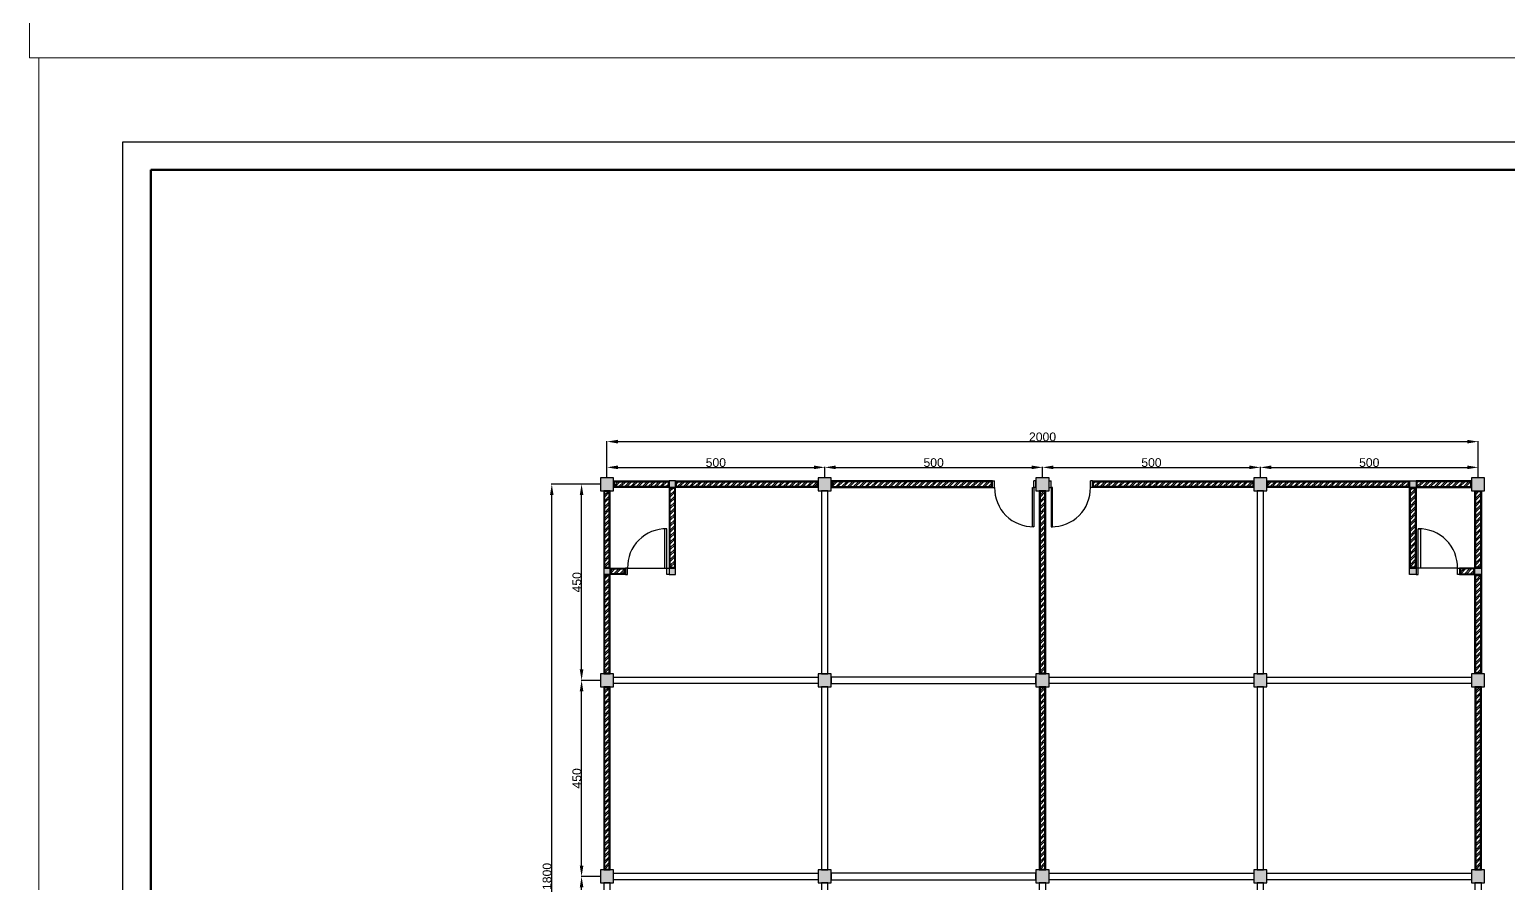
# Model space of a CAD drawing. Header units: centimetres. Extents: x 134057 to 145613, y 5028 to 39996.
# Drawn here: x 134057 to 137452, y 34266 to 36225 of the extents above; entities that cross this region are included whole.
import ezdxf

# ---------------------------------------------------------------- set-up
doc = ezdxf.new("R2010")
doc.units = ezdxf.units.CM
doc.header["$PDMODE"] = 2
for name, color, linetype in [('dinding', 151, 'Continuous'), ('kolom', 141, 'Continuous'), ('kuzen', 191, 'Continuous')]:
    doc.layers.add(name, color=color, linetype=linetype)
doc.layers.add('Kertas', color=252, linetype='Continuous', lineweight=20)
doc.layers.add('Legenda', color=252, linetype='Continuous', lineweight=20)
doc.styles.get("Standard").update_dxf_attribs({"font": 'arial.ttf'})
doc.dimstyles.new('ISO-25', dxfattribs={"dimtxt": 2.5, "dimasz": 2.5, "dimexe": 1.25, "dimexo": 0.625, "dimtad": 1, "dimtxsty": 'Standard', "dimcen": 2.5, "dimadec": 0, "dimazin": 0, "dimtfac": 1, "dimtmove": 0, "dimatfit": 3, "dimfxl": 1, "dimarcsym": 0})
pattern_1 = [(45, (-7187.249, -3645.437), (-6.7351921, 6.7351921), []), (45, (-7182.7585, -3645.437), (-6.7351921, 6.7351921), [])]
pattern_2 = [(45, (-7037.249, -3645.437), (-6.7351921, 6.7351921), []), (45, (-7032.7585, -3645.437), (-6.7351921, 6.7351921), [])]

# ---------------------------------------------------------------- blocks, each defined once
blk = doc.blocks.new('*D51')
at = {"layer": 'Defpoints', "color": 0, "transparency": 16777216}
for p in [(135882.6, 35220.3), (135382.6, 35196.6), (135882.6, 35196.6)]:
    blk.add_point(p, dxfattribs=at)
at = {"layer": 'dinding', "color": 0, "lineweight": -2, "transparency": 16777216}
for p, q in [((135382.6, 35197.2), (135382.6, 35221.6)), ((135407.6, 35220.3), (135857.6, 35220.3)), ((135882.6, 35197.2), (135882.6, 35221.6))]:
    blk.add_line(p, q, dxfattribs=at)
at = {"layer": 'dinding', "color": 0, "transparency": 16777216}
for points in [[(135407.6, 35224.5), (135407.6, 35216.2), (135382.6, 35220.3)], [(135857.6, 35224.5), (135857.6, 35216.2), (135882.6, 35220.3)]]:
    blk.add_solid(points, dxfattribs=at)
at = {"layer": 'dinding', "color": 0, "transparency": 16777216, "insert": (135632.6, 35231.2), "char_height": 20, "attachment_point": 5}
blk.add_mtext('500', dxfattribs=at)
blk = doc.blocks.new('*D43')
at = {"layer": 'Defpoints', "color": 0, "transparency": 16777216}
for p in [(136382.6, 35220.3), (135882.6, 35196.6), (136382.6, 35196.6)]:
    blk.add_point(p, dxfattribs=at)
at = {"layer": 'dinding', "color": 0, "lineweight": -2, "transparency": 16777216}
for p, q in [((135882.6, 35197.2), (135882.6, 35221.6)), ((135907.6, 35220.3), (136357.6, 35220.3)), ((136382.6, 35197.2), (136382.6, 35221.6))]:
    blk.add_line(p, q, dxfattribs=at)
at = {"layer": 'dinding', "color": 0, "transparency": 16777216}
for points in [[(135907.6, 35224.5), (135907.6, 35216.2), (135882.6, 35220.3)], [(136357.6, 35224.5), (136357.6, 35216.2), (136382.6, 35220.3)]]:
    blk.add_solid(points, dxfattribs=at)
at = {"layer": 'dinding', "color": 0, "transparency": 16777216, "insert": (136132.6, 35231.2), "char_height": 20, "attachment_point": 5}
blk.add_mtext('500', dxfattribs=at)
blk = doc.blocks.new('*D48')
at = {"layer": 'Defpoints', "color": 0, "transparency": 16777216}
for p in [(136882.6, 35220.3), (136382.6, 35196.6), (136882.6, 35196.6)]:
    blk.add_point(p, dxfattribs=at)
at = {"layer": 'dinding', "color": 0, "lineweight": -2, "transparency": 16777216}
for p, q in [((136382.6, 35197.2), (136382.6, 35221.6)), ((136407.6, 35220.3), (136857.6, 35220.3)), ((136882.6, 35197.2), (136882.6, 35221.6))]:
    blk.add_line(p, q, dxfattribs=at)
at = {"layer": 'dinding', "color": 0, "transparency": 16777216}
for points in [[(136407.6, 35224.5), (136407.6, 35216.2), (136382.6, 35220.3)], [(136857.6, 35224.5), (136857.6, 35216.2), (136882.6, 35220.3)]]:
    blk.add_solid(points, dxfattribs=at)
at = {"layer": 'dinding', "color": 0, "transparency": 16777216, "insert": (136632.6, 35231.2), "char_height": 20, "attachment_point": 5}
blk.add_mtext('500', dxfattribs=at)
blk = doc.blocks.new('*D49')
at = {"layer": 'Defpoints', "color": 0, "transparency": 16777216}
for p in [(137382.6, 35220.3), (136882.6, 35196.6), (137382.6, 35196.6)]:
    blk.add_point(p, dxfattribs=at)
at = {"layer": 'dinding', "color": 0, "lineweight": -2, "transparency": 16777216}
for p, q in [((136882.6, 35197.2), (136882.6, 35221.6)), ((136907.6, 35220.3), (137357.6, 35220.3)), ((137382.6, 35197.2), (137382.6, 35221.6))]:
    blk.add_line(p, q, dxfattribs=at)
at = {"layer": 'dinding', "color": 0, "transparency": 16777216}
for points in [[(136907.6, 35224.5), (136907.6, 35216.2), (136882.6, 35220.3)], [(137357.6, 35224.5), (137357.6, 35216.2), (137382.6, 35220.3)]]:
    blk.add_solid(points, dxfattribs=at)
at = {"layer": 'dinding', "color": 0, "transparency": 16777216, "insert": (137132.6, 35231.2), "char_height": 20, "attachment_point": 5}
blk.add_mtext('500', dxfattribs=at)
blk = doc.blocks.new('*D50')
at = {"layer": 'Defpoints', "color": 0, "transparency": 16777216}
for p in [(137382.6, 35279.4), (135382.6, 35196.6), (137382.6, 35196.6)]:
    blk.add_point(p, dxfattribs=at)
at = {"layer": 'dinding', "color": 0, "lineweight": -2, "transparency": 16777216}
for p, q in [((135382.6, 35197.2), (135382.6, 35280.6)), ((135407.6, 35279.4), (137357.6, 35279.4)), ((137382.6, 35197.2), (137382.6, 35280.6))]:
    blk.add_line(p, q, dxfattribs=at)
at = {"layer": 'dinding', "color": 0, "transparency": 16777216}
for points in [[(135407.6, 35283.5), (135407.6, 35275.2), (135382.6, 35279.4)], [(137357.6, 35283.5), (137357.6, 35275.2), (137382.6, 35279.4)]]:
    blk.add_solid(points, dxfattribs=at)
at = {"layer": 'dinding', "color": 0, "transparency": 16777216, "insert": (136382.6, 35290.2), "char_height": 20, "attachment_point": 5}
blk.add_mtext('2000', dxfattribs=at)
blk = doc.blocks.new('*D52')
at = {"layer": 'Defpoints', "color": 0, "transparency": 16777216}
for p in [(135324.4, 35181.6), (135367.6, 35181.6), (135367.6, 34731.6)]:
    blk.add_point(p, dxfattribs=at)
at = {"layer": 'dinding', "color": 0, "lineweight": -2, "transparency": 16777216}
for p, q in [((135366.9, 35181.6), (135323.1, 35181.6)), ((135324.4, 34756.6), (135324.4, 35156.6)), ((135366.9, 34731.6), (135323.1, 34731.6))]:
    blk.add_line(p, q, dxfattribs=at)
at = {"layer": 'dinding', "color": 0, "transparency": 16777216}
for points in [[(135320.2, 35156.6), (135328.5, 35156.6), (135324.4, 35181.6)], [(135320.2, 34756.6), (135328.5, 34756.6), (135324.4, 34731.6)]]:
    blk.add_solid(points, dxfattribs=at)
at = {"layer": 'dinding', "color": 0, "transparency": 16777216, "insert": (135313.5, 34956.6), "char_height": 20, "attachment_point": 5, "rotation": 90}
blk.add_mtext('450', dxfattribs=at)
blk = doc.blocks.new('*D44')
at = {"layer": 'Defpoints', "color": 0, "transparency": 16777216}
for p in [(135324.4, 34731.6), (135367.6, 34731.6), (135367.6, 34281.6)]:
    blk.add_point(p, dxfattribs=at)
at = {"layer": 'dinding', "color": 0, "lineweight": -2, "transparency": 16777216}
for p, q in [((135366.9, 34731.6), (135323.1, 34731.6)), ((135324.4, 34306.6), (135324.4, 34706.6)), ((135366.9, 34281.6), (135323.1, 34281.6))]:
    blk.add_line(p, q, dxfattribs=at)
at = {"layer": 'dinding', "color": 0, "transparency": 16777216}
for points in [[(135320.2, 34706.6), (135328.5, 34706.6), (135324.4, 34731.6)], [(135320.2, 34306.6), (135328.5, 34306.6), (135324.4, 34281.6)]]:
    blk.add_solid(points, dxfattribs=at)
at = {"layer": 'dinding', "color": 0, "transparency": 16777216, "insert": (135313.5, 34506.6), "char_height": 20, "attachment_point": 5, "rotation": 90}
blk.add_mtext('450', dxfattribs=at)
blk = doc.blocks.new('*D45')
at = {"layer": 'Defpoints', "color": 0, "transparency": 16777216}
for p in [(135324.4, 34281.6), (135367.6, 34281.6), (135367.6, 33831.6)]:
    blk.add_point(p, dxfattribs=at)
at = {"layer": 'dinding', "color": 0, "lineweight": -2, "transparency": 16777216}
for p, q in [((135366.9, 34281.6), (135323.1, 34281.6)), ((135324.4, 33856.6), (135324.4, 34256.6)), ((135366.9, 33831.6), (135323.1, 33831.6))]:
    blk.add_line(p, q, dxfattribs=at)
at = {"layer": 'dinding', "color": 0, "transparency": 16777216}
for points in [[(135320.2, 34256.6), (135328.5, 34256.6), (135324.4, 34281.6)], [(135320.2, 33856.6), (135328.5, 33856.6), (135324.4, 33831.6)]]:
    blk.add_solid(points, dxfattribs=at)
at = {"layer": 'dinding', "color": 0, "transparency": 16777216, "insert": (135313.5, 34056.6), "char_height": 20, "attachment_point": 5, "rotation": 90}
blk.add_mtext('450', dxfattribs=at)
blk = doc.blocks.new('*D47')
at = {"layer": 'Defpoints', "color": 0, "transparency": 16777216}
for p in [(135256, 35181.6), (135367.6, 35181.6), (135367.6, 33381.6)]:
    blk.add_point(p, dxfattribs=at)
at = {"layer": 'dinding', "color": 0, "lineweight": -2, "transparency": 16777216}
for p, q in [((135366.9, 35181.6), (135254.7, 35181.6)), ((135256, 33406.6), (135256, 35156.6)), ((135366.9, 33381.6), (135254.7, 33381.6))]:
    blk.add_line(p, q, dxfattribs=at)
at = {"layer": 'dinding', "color": 0, "transparency": 16777216}
for points in [[(135251.8, 35156.6), (135260.1, 35156.6), (135256, 35181.6)], [(135251.8, 33406.6), (135260.1, 33406.6), (135256, 33381.6)]]:
    blk.add_solid(points, dxfattribs=at)
at = {"layer": 'dinding', "color": 0, "transparency": 16777216, "insert": (135245.1, 34281.6), "char_height": 20, "attachment_point": 5, "rotation": 90}
blk.add_mtext('1800', dxfattribs=at)

msp = doc.modelspace()

# ---------------------------------------------------------------- hatches: boundary and pattern name
at = {"layer": 'dinding', "true_color": 0x636466}
h = msp.add_hatch(color=251, dxfattribs=at)
h.dxf.hatch_style = 1
h.paths.add_polyline_path([(135397.571, 35196.59), (135367.571, 35196.59), (135367.571, 35166.59), (135397.571, 35166.59)])
h.paths.add_polyline_path([(135540.071, 35189.09), (135525.071, 35189.09), (135525.071, 35174.09), (135540.071, 35174.09)])
h.paths.add_polyline_path([(135390.071, 34989.09), (135375.071, 34989.09), (135375.071, 34974.09), (135390.071, 34974.09)])
h.paths.add_polyline_path([(135540.071, 34989.09), (135525.071, 34989.09), (135525.071, 34974.09), (135540.071, 34974.09)])
h.paths.add_polyline_path([(135897.571, 35196.59), (135867.571, 35196.59), (135867.571, 35166.59), (135897.571, 35166.59)])
h.paths.add_polyline_path([(136397.571, 35196.59), (136367.571, 35196.59), (136367.571, 35166.59), (136397.571, 35166.59)])
h.paths.add_polyline_path([(136897.571, 35196.59), (136867.571, 35196.59), (136867.571, 35166.59), (136897.571, 35166.59)])
h.paths.add_polyline_path([(137240.071, 35189.09), (137225.071, 35189.09), (137225.071, 35174.09), (137240.071, 35174.09)])
h.paths.add_polyline_path([(137397.571, 35196.59), (137367.571, 35196.59), (137367.571, 35166.59), (137397.571, 35166.59)])
h.paths.add_polyline_path([(137240.071, 34989.09), (137225.071, 34989.09), (137225.071, 34974.09), (137240.071, 34974.09)])
h.paths.add_polyline_path([(137390.071, 34989.09), (137375.071, 34989.09), (137375.071, 34974.09), (137390.071, 34974.09)])
h.paths.add_polyline_path([(137397.571, 34746.59), (137367.571, 34746.59), (137367.571, 34716.59), (137397.571, 34716.59)])
h.paths.add_polyline_path([(136897.571, 34746.59), (136867.571, 34746.59), (136867.571, 34716.59), (136897.571, 34716.59)])
h.paths.add_polyline_path([(136397.571, 34746.59), (136367.571, 34746.59), (136367.571, 34716.59), (136397.571, 34716.59)])
h.paths.add_polyline_path([(135897.571, 34746.59), (135867.571, 34746.59), (135867.571, 34716.59), (135897.571, 34716.59)])
h.paths.add_polyline_path([(135397.571, 34746.59), (135367.571, 34746.59), (135367.571, 34716.59), (135397.571, 34716.59)])
h.paths.add_polyline_path([(135397.571, 34296.59), (135367.571, 34296.59), (135367.571, 34266.59), (135397.571, 34266.59)])
h.paths.add_polyline_path([(135897.571, 34296.59), (135867.571, 34296.59), (135867.571, 34266.59), (135897.571, 34266.59)])
h.paths.add_polyline_path([(136397.571, 34296.59), (136367.571, 34296.59), (136367.571, 34266.59), (136397.571, 34266.59)])
h.paths.add_polyline_path([(136897.571, 34296.59), (136867.571, 34296.59), (136867.571, 34266.59), (136897.571, 34266.59)])
h.paths.add_polyline_path([(137397.571, 34296.59), (137367.571, 34296.59), (137367.571, 34266.59), (137397.571, 34266.59)])
h.paths.add_polyline_path([(137397.571, 33846.59), (137367.571, 33846.59), (137367.571, 33816.59), (137397.571, 33816.59)])
h.paths.add_polyline_path([(136897.571, 33846.59), (136867.571, 33846.59), (136867.571, 33816.59), (136897.571, 33816.59)])
h.paths.add_polyline_path([(136397.571, 33846.59), (136367.571, 33846.59), (136367.571, 33816.59), (136397.571, 33816.59)])
h.paths.add_polyline_path([(135897.571, 33846.59), (135867.571, 33846.59), (135867.571, 33816.59), (135897.571, 33816.59)])
h.paths.add_polyline_path([(135397.571, 33846.59), (135367.571, 33846.59), (135367.571, 33816.59), (135397.571, 33816.59)])
h.paths.add_polyline_path([(135397.571, 33381.59), (135367.571, 33381.59), (135367.571, 33366.59), (135397.571, 33366.59)])
h.paths.add_polyline_path([(135397.571, 33396.59), (135367.571, 33396.59), (135367.571, 33381.59), (135397.571, 33381.59)])
h.paths.add_polyline_path([(135897.571, 33381.59), (135867.571, 33381.59), (135867.571, 33366.59), (135897.571, 33366.59)])
h.paths.add_polyline_path([(135897.571, 33396.59), (135867.571, 33396.59), (135867.571, 33381.59), (135897.571, 33381.59)])
h.paths.add_polyline_path([(136397.571, 33381.59), (136367.571, 33381.59), (136367.571, 33366.59), (136397.571, 33366.59)])
h.paths.add_polyline_path([(136397.571, 33396.59), (136367.571, 33396.59), (136367.571, 33381.59), (136397.571, 33381.59)])
h.paths.add_polyline_path([(136897.571, 33381.59), (136867.571, 33381.59), (136867.571, 33366.59), (136897.571, 33366.59)])
h.paths.add_polyline_path([(136897.571, 33396.59), (136867.571, 33396.59), (136867.571, 33381.59), (136897.571, 33381.59)])
h.paths.add_polyline_path([(137397.571, 33381.59), (137367.571, 33381.59), (137367.571, 33366.59), (137397.571, 33366.59)])
h.paths.add_polyline_path([(137397.571, 33396.59), (137367.571, 33396.59), (137367.571, 33381.59), (137397.571, 33381.59)])
h = msp.add_hatch(dxfattribs=at)
h.set_pattern_fill('ANSI32', color=251)
h.set_pattern_definition(pattern_1)
h.paths.add_polyline_path([(135523.071, 35181.59), (135399.571, 35181.59), (135399.571, 35176.09), (135523.071, 35176.09)])
h.paths.add_polyline_path([(135523.071, 35187.09), (135399.571, 35187.09), (135399.571, 35181.59), (135523.071, 35181.59)])
h = msp.add_hatch(dxfattribs=at)
h.set_pattern_fill('ANSI32', color=251)
h.set_pattern_definition(pattern_1)
h.paths.add_polyline_path([(135865.571, 35187.09), (135542.071, 35187.09), (135542.071, 35176.09), (135865.571, 35176.09)])
h.paths.add_polyline_path([(136265.571, 35187.09), (135899.571, 35187.09), (135899.571, 35176.09), (136265.571, 35176.09)])
h.paths.add_polyline_path([(136865.571, 35187.09), (136499.571, 35187.09), (136499.571, 35176.09), (136865.571, 35176.09)])
h.paths.add_polyline_path([(137223.071, 35187.09), (136899.571, 35187.09), (136899.571, 35176.09), (137223.071, 35176.09)])
h = msp.add_hatch(dxfattribs=at)
h.set_pattern_fill('ANSI32', color=251)
h.set_pattern_definition(pattern_1)
h.paths.add_polyline_path([(137242.071, 35181.59), (137365.571, 35181.59), (137365.571, 35176.09), (137242.071, 35176.09)])
h.paths.add_polyline_path([(137242.071, 35187.09), (137365.571, 35187.09), (137365.571, 35181.59), (137242.071, 35181.59)])
h = msp.add_hatch(dxfattribs=at)
h.set_pattern_fill('ANSI32', color=251)
h.set_pattern_definition(pattern_1)
h.paths.add_polyline_path([(135388.071, 35164.59), (135382.571, 35164.59), (135382.571, 34991.09), (135388.071, 34991.09)])
h.paths.add_polyline_path([(135382.571, 35164.59), (135377.071, 35164.59), (135377.071, 34991.09), (135382.571, 34991.09)])
h = msp.add_hatch(dxfattribs=at)
h.set_pattern_fill('ANSI32', color=251)
h.set_pattern_definition(pattern_2)
h.paths.add_polyline_path([(135538.071, 35172.09), (135532.571, 35172.09), (135532.571, 34991.09), (135538.071, 34991.09)])
h.paths.add_polyline_path([(135532.571, 35172.09), (135527.071, 35172.09), (135527.071, 34991.09), (135532.571, 34991.09)])
h = msp.add_hatch(dxfattribs=at)
h.set_pattern_fill('ANSI32', color=251)
h.set_pattern_definition([(45, (-6187.249, -3645.437), (-6.7351921, 6.7351921), []), (45, (-6182.7585, -3645.437), (-6.7351921, 6.7351921), [])])
h.paths.add_polyline_path([(136388.071, 35164.59), (136377.071, 35164.59), (136377.071, 34748.59), (136388.071, 34748.59)])
h = msp.add_hatch(dxfattribs=at)
h.set_pattern_fill('ANSI32', color=251)
h.set_pattern_definition(pattern_2)
h.paths.add_polyline_path([(137227.071, 35172.09), (137232.571, 35172.09), (137232.571, 34991.09), (137227.071, 34991.09)])
h.paths.add_polyline_path([(137232.571, 35172.09), (137238.071, 35172.09), (137238.071, 34991.09), (137232.571, 34991.09)])
h = msp.add_hatch(dxfattribs=at)
h.set_pattern_fill('ANSI32', color=251)
h.set_pattern_definition(pattern_1)
h.paths.add_polyline_path([(137377.071, 35164.59), (137382.571, 35164.59), (137382.571, 34991.09), (137377.071, 34991.09)])
h.paths.add_polyline_path([(137382.571, 35164.59), (137388.071, 35164.59), (137388.071, 34991.09), (137382.571, 34991.09)])
h = msp.add_hatch(dxfattribs=at)
h.set_pattern_fill('ANSI32', color=251)
h.set_pattern_definition(pattern_1)
h.paths.add_polyline_path([(135388.071, 34972.09), (135377.071, 34972.09), (135377.071, 34748.59), (135388.071, 34748.59)])
h = msp.add_hatch(dxfattribs=at)
h.set_pattern_fill('ANSI32', color=251)
h.set_pattern_definition(pattern_1)
h.paths.add_polyline_path([(135423.071, 34981.59), (135392.071, 34981.59), (135392.071, 34976.09), (135423.071, 34976.09)])
h.paths.add_polyline_path([(135423.071, 34987.09), (135392.071, 34987.09), (135392.071, 34981.59), (135423.071, 34981.59)])
h = msp.add_hatch(dxfattribs=at)
h.set_pattern_fill('ANSI32', color=251)
h.set_pattern_definition(pattern_1)
h.paths.add_polyline_path([(137342.071, 34981.59), (137373.071, 34981.59), (137373.071, 34976.09), (137342.071, 34976.09)])
h.paths.add_polyline_path([(137342.071, 34987.09), (137373.071, 34987.09), (137373.071, 34981.59), (137342.071, 34981.59)])
h = msp.add_hatch(dxfattribs=at)
h.set_pattern_fill('ANSI32', color=251)
h.set_pattern_definition(pattern_1)
h.paths.add_polyline_path([(137377.071, 34972.09), (137388.071, 34972.09), (137388.071, 34748.59), (137377.071, 34748.59)])
h = msp.add_hatch(dxfattribs=at)
h.set_pattern_fill('ANSI32', color=251)
h.set_pattern_definition([(45, (-7187.249, -4095.437), (-6.7351921, 6.7351921), []), (45, (-7182.7585, -4095.437), (-6.7351921, 6.7351921), [])])
h.paths.add_polyline_path([(135388.071, 34714.59), (135377.071, 34714.59), (135377.071, 34298.59), (135388.071, 34298.59)])
h = msp.add_hatch(dxfattribs=at)
h.set_pattern_fill('ANSI32', color=251)
h.set_pattern_definition([(45, (-6187.249, -4095.437), (-6.7351921, 6.7351921), []), (45, (-6182.7585, -4095.437), (-6.7351921, 6.7351921), [])])
h.paths.add_polyline_path([(136388.071, 34714.59), (136377.071, 34714.59), (136377.071, 34298.59), (136388.071, 34298.59)])
h = msp.add_hatch(dxfattribs=at)
h.set_pattern_fill('ANSI32', color=251)
h.set_pattern_definition([(45, (-5187.249, -4095.437), (-6.7351921, 6.7351921), []), (45, (-5182.7585, -4095.437), (-6.7351921, 6.7351921), [])])
h.paths.add_polyline_path([(137388.071, 34714.59), (137377.071, 34714.59), (137377.071, 34298.59), (137388.071, 34298.59)])

# ---------------------------------------------------------------- linework, layer by layer
at = {"layer": 'dinding'}
for points in [[(135397.571, 35189.09), (135525.071, 35189.09), (135525.071, 35174.09), (135397.571, 35174.09)], [(135399.571, 35187.09), (135523.071, 35187.09), (135523.071, 35176.09), (135399.571, 35176.09)], [(135525.071, 35174.09), (135540.071, 35174.09), (135540.071, 35189.09), (135525.071, 35189.09)], [(135540.071, 34989.09), (135540.071, 35174.09), (135525.071, 35174.09), (135525.071, 34989.09)], [(135540.071, 35189.09), (135867.571, 35189.09), (135867.571, 35174.09), (135540.071, 35174.09)], [(135542.071, 35187.09), (135865.571, 35187.09), (135865.571, 35176.09), (135542.071, 35176.09)], [(136267.571, 35189.09), (135897.571, 35189.09), (135897.571, 35174.09), (136267.571, 35174.09)], [(136265.571, 35187.09), (135899.571, 35187.09), (135899.571, 35176.09), (136265.571, 35176.09)], [(136497.571, 35189.09), (136867.571, 35189.09), (136867.571, 35174.09), (136497.571, 35174.09)], [(136499.571, 35187.09), (136865.571, 35187.09), (136865.571, 35176.09), (136499.571, 35176.09)], [(136897.571, 35189.09), (137225.071, 35189.09), (137225.071, 35174.09), (136897.571, 35174.09)], [(136899.571, 35187.09), (137223.071, 35187.09), (137223.071, 35176.09), (136899.571, 35176.09)], [(137240.071, 35174.09), (137225.071, 35174.09), (137225.071, 35189.09), (137240.071, 35189.09)], [(137225.071, 34989.09), (137225.071, 35174.09), (137240.071, 35174.09), (137240.071, 34989.09)], [(137367.571, 35189.09), (137240.071, 35189.09), (137240.071, 35174.09), (137367.571, 35174.09)], [(137365.571, 35187.09), (137242.071, 35187.09), (137242.071, 35176.09), (137365.571, 35176.09)], [(135390.071, 34989.09), (135390.071, 35166.59), (135375.071, 35166.59), (135375.071, 34989.09)], [(135388.071, 34991.09), (135388.071, 35164.59), (135377.071, 35164.59), (135377.071, 34991.09)], [(135538.071, 34991.09), (135538.071, 35172.09), (135527.071, 35172.09), (135527.071, 34991.09)], [(135890.071, 34746.59), (135890.071, 35166.59), (135875.071, 35166.59), (135875.071, 34746.59)], [(136390.071, 34746.59), (136390.071, 35166.59), (136375.071, 35166.59), (136375.071, 34746.59)], [(136388.071, 34748.59), (136388.071, 35164.59), (136377.071, 35164.59), (136377.071, 34748.59)], [(136890.071, 34746.59), (136890.071, 35166.59), (136875.071, 35166.59), (136875.071, 34746.59)], [(137227.071, 34991.09), (137227.071, 35172.09), (137238.071, 35172.09), (137238.071, 34991.09)], [(137375.071, 34989.09), (137375.071, 35166.59), (137390.071, 35166.59), (137390.071, 34989.09)], [(137377.071, 34991.09), (137377.071, 35164.59), (137388.071, 35164.59), (137388.071, 34991.09)], [(135375.071, 34974.09), (135390.071, 34974.09), (135390.071, 34989.09), (135375.071, 34989.09)], [(135390.071, 34746.59), (135390.071, 34974.09), (135375.071, 34974.09), (135375.071, 34746.59)], [(135388.071, 34748.59), (135388.071, 34972.09), (135377.071, 34972.09), (135377.071, 34748.59)], [(135390.071, 34989.09), (135425.071, 34989.09), (135425.071, 34974.09), (135390.071, 34974.09)], [(135392.071, 34987.09), (135423.071, 34987.09), (135423.071, 34976.09), (135392.071, 34976.09)], [(135525.071, 34974.09), (135540.071, 34974.09), (135540.071, 34989.09), (135525.071, 34989.09)], [(137240.071, 34974.09), (137225.071, 34974.09), (137225.071, 34989.09), (137240.071, 34989.09)], [(137375.071, 34989.09), (137340.071, 34989.09), (137340.071, 34974.09), (137375.071, 34974.09)], [(137373.071, 34987.09), (137342.071, 34987.09), (137342.071, 34976.09), (137373.071, 34976.09)], [(137390.071, 34974.09), (137375.071, 34974.09), (137375.071, 34989.09), (137390.071, 34989.09)], [(137375.071, 34746.59), (137375.071, 34974.09), (137390.071, 34974.09), (137390.071, 34746.59)], [(137377.071, 34748.59), (137377.071, 34972.09), (137388.071, 34972.09), (137388.071, 34748.59)], [(135397.571, 34739.09), (135867.571, 34739.09), (135867.571, 34724.09), (135397.571, 34724.09)], [(136367.571, 34739.09), (135897.571, 34739.09), (135897.571, 34724.09), (136367.571, 34724.09)], [(136397.571, 34739.09), (136867.571, 34739.09), (136867.571, 34724.09), (136397.571, 34724.09)], [(136897.571, 34739.09), (137367.571, 34739.09), (137367.571, 34724.09), (136897.571, 34724.09)], [(135390.071, 34296.59), (135390.071, 34716.59), (135375.071, 34716.59), (135375.071, 34296.59)], [(135388.071, 34298.59), (135388.071, 34714.59), (135377.071, 34714.59), (135377.071, 34298.59)], [(135890.071, 34296.59), (135890.071, 34716.59), (135875.071, 34716.59), (135875.071, 34296.59)], [(136390.071, 34296.59), (136390.071, 34716.59), (136375.071, 34716.59), (136375.071, 34296.59)], [(136388.071, 34298.59), (136388.071, 34714.59), (136377.071, 34714.59), (136377.071, 34298.59)], [(136890.071, 34296.59), (136890.071, 34716.59), (136875.071, 34716.59), (136875.071, 34296.59)], [(137390.071, 34296.59), (137390.071, 34716.59), (137375.071, 34716.59), (137375.071, 34296.59)], [(137388.071, 34298.59), (137388.071, 34714.59), (137377.071, 34714.59), (137377.071, 34298.59)], [(135390.071, 33846.59), (135390.071, 34266.59), (135375.071, 34266.59), (135375.071, 33846.59)], [(135397.571, 34289.09), (135867.571, 34289.09), (135867.571, 34274.09), (135397.571, 34274.09)], [(135890.071, 33846.59), (135890.071, 34266.59), (135875.071, 34266.59), (135875.071, 33846.59)], [(136367.571, 34289.09), (135897.571, 34289.09), (135897.571, 34274.09), (136367.571, 34274.09)], [(136390.071, 33846.59), (136390.071, 34266.59), (136375.071, 34266.59), (136375.071, 33846.59)], [(136397.571, 34289.09), (136867.571, 34289.09), (136867.571, 34274.09), (136397.571, 34274.09)], [(136890.071, 33846.59), (136890.071, 34266.59), (136875.071, 34266.59), (136875.071, 33846.59)], [(136897.571, 34289.09), (137367.571, 34289.09), (137367.571, 34274.09), (136897.571, 34274.09)], [(137390.071, 33846.59), (137390.071, 34266.59), (137375.071, 34266.59), (137375.071, 33846.59)]]:
    msp.add_lwpolyline(points, close=True, dxfattribs=at)
at = {"layer": 'Kertas'}
for points in [[(134057.125, 39995.953), (139416.657, 39995.953), (139416.657, 36160.336), (134057.125, 36160.336)], [(134078.342, 36160.336), (139416.657, 36160.336), (139416.657, 32339.904), (134078.342, 32339.904)]]:
    msp.add_lwpolyline(points, close=True, dxfattribs=at)
at = {"layer": 'kolom'}
for points in [[(135367.571, 35166.59), (135397.571, 35166.59), (135397.571, 35196.59), (135367.571, 35196.59)], [(135867.571, 35166.59), (135897.571, 35166.59), (135897.571, 35196.59), (135867.571, 35196.59)], [(136367.571, 35166.59), (136397.571, 35166.59), (136397.571, 35196.59), (136367.571, 35196.59)], [(136867.571, 35166.59), (136897.571, 35166.59), (136897.571, 35196.59), (136867.571, 35196.59)], [(137367.571, 35166.59), (137397.571, 35166.59), (137397.571, 35196.59), (137367.571, 35196.59)], [(135367.571, 34716.59), (135397.571, 34716.59), (135397.571, 34746.59), (135367.571, 34746.59)], [(135867.571, 34716.59), (135897.571, 34716.59), (135897.571, 34746.59), (135867.571, 34746.59)], [(136367.571, 34716.59), (136397.571, 34716.59), (136397.571, 34746.59), (136367.571, 34746.59)], [(136867.571, 34716.59), (136897.571, 34716.59), (136897.571, 34746.59), (136867.571, 34746.59)], [(137367.571, 34716.59), (137397.571, 34716.59), (137397.571, 34746.59), (137367.571, 34746.59)], [(135367.571, 34266.59), (135397.571, 34266.59), (135397.571, 34296.59), (135367.571, 34296.59)], [(135867.571, 34266.59), (135897.571, 34266.59), (135897.571, 34296.59), (135867.571, 34296.59)], [(136367.571, 34266.59), (136397.571, 34266.59), (136397.571, 34296.59), (136367.571, 34296.59)], [(136867.571, 34266.59), (136897.571, 34266.59), (136897.571, 34296.59), (136867.571, 34296.59)], [(137367.571, 34266.59), (137397.571, 34266.59), (137397.571, 34296.59), (137367.571, 34296.59)]]:
    msp.add_lwpolyline(points, close=True, dxfattribs=at)
at = {"layer": 'kuzen', "ltscale": 2000}
for p, q in [((136267.571, 35174.09), (136267.571, 35189.09)), ((136267.571, 35189.09), (136272.571, 35189.09)), ((136267.571, 35174.09), (136272.571, 35174.09)), ((136272.571, 35174.09), (136272.571, 35189.09)), ((136359.571, 35174.09), (136362.571, 35174.09)), ((136362.571, 35174.09), (136362.571, 35189.09)), ((136367.571, 35189.09), (136362.571, 35189.09)), ((136367.571, 35174.09), (136362.571, 35174.09)), ((136367.571, 35174.09), (136367.571, 35189.09)), ((136397.571, 35174.09), (136397.571, 35189.09)), ((136397.571, 35189.09), (136402.571, 35189.09)), ((136397.571, 35174.09), (136402.571, 35174.09)), ((136402.571, 35174.09), (136402.571, 35189.09)), ((136405.571, 35174.09), (136402.571, 35174.09)), ((136492.571, 35174.09), (136492.571, 35189.09)), ((136497.571, 35189.09), (136492.571, 35189.09)), ((136497.571, 35174.09), (136492.571, 35174.09)), ((136497.571, 35174.09), (136497.571, 35189.09)), ((135520.071, 35079.09), (135515.071, 35079.09)), ((135515.071, 35079.09), (135515.071, 34989.09)), ((135520.071, 34989.09), (135520.071, 35079.09)), ((137245.071, 34989.09), (137245.071, 35079.09)), ((137245.071, 35079.09), (137250.071, 35079.09)), ((137250.071, 35079.09), (137250.071, 34989.09)), ((135430.071, 34989.09), (135425.071, 34989.09)), ((135425.071, 34989.09), (135425.071, 34974.09)), ((135425.071, 34974.09), (135430.071, 34974.09)), ((135430.071, 34974.09), (135430.071, 34989.09)), ((135430.071, 34989.09), (135517.571, 34989.09)), ((135515.071, 34989.09), (135520.071, 34989.09)), ((135520.071, 34974.09), (135520.071, 34989.09)), ((135520.071, 34989.09), (135525.071, 34989.09)), ((135525.071, 34974.09), (135520.071, 34974.09)), ((135525.071, 34989.09), (135525.071, 34974.09)), ((137240.071, 34989.09), (137240.071, 34974.09)), ((137245.071, 34989.09), (137240.071, 34989.09)), ((137240.071, 34974.09), (137245.071, 34974.09)), ((137245.071, 34974.09), (137245.071, 34989.09)), ((137250.071, 34989.09), (137245.071, 34989.09)), ((137335.071, 34989.09), (137247.571, 34989.09)), ((137335.071, 34974.09), (137335.071, 34989.09)), ((137335.071, 34989.09), (137340.071, 34989.09)), ((137340.071, 34974.09), (137335.071, 34974.09)), ((137340.071, 34989.09), (137340.071, 34974.09))]:
    msp.add_line(p, q, dxfattribs=at)
at = {"layer": 'kuzen'}
for p, q in [((136359.571, 35084.09), (136359.571, 35174.09)), ((136362.571, 35174.09), (136362.571, 35084.09)), ((136402.571, 35174.09), (136402.571, 35084.09)), ((136405.571, 35084.09), (136405.571, 35174.09)), ((136362.571, 35084.09), (136359.571, 35084.09)), ((136402.571, 35084.09), (136405.571, 35084.09))]:
    msp.add_line(p, q, dxfattribs=at)
for centre, start, end in [((136361.071, 35172.59), 179.028978, 270.971022), ((136404.071, 35172.59), 269.028978, 0.971022)]:
    msp.add_arc(centre, 88.513, start, end, dxfattribs=at)
at = {"layer": 'kuzen', "ltscale": 2000}
for centre, start, end in [((135517.571, 34991.59), 88.363423, 181.636577), ((137247.571, 34991.59), 358.363423, 91.636577)]:
    msp.add_arc(centre, 87.536, start, end, dxfattribs=at)
at = {"layer": 'Legenda', "color": 5, "lineweight": 30}
msp.add_lwpolyline([(134271.293, 35967.385), (139288.023, 35967.385), (139288.023, 32468.538), (134271.293, 32468.538)], close=True, dxfattribs=at)
at = {"layer": 'Legenda', "color": 1, "lineweight": 50}
msp.add_lwpolyline([(134335.61, 35903.068), (138387.584, 35903.068), (138387.584, 32532.855), (134335.61, 32532.855)], close=True, dxfattribs=at)

# ---------------------------------------------------------------- dimensions: what is measured, and where the dimension line sits
at = {"layer": 'dinding'}
for base, p1, p2, picture, middle in [((137382.571, 35279.368), (135382.571, 35196.59), (137382.571, 35196.59), '*D50', (136382.571, 35290.205)), ((135882.571, 35220.332), (135382.571, 35196.59), (135882.571, 35196.59), '*D51', (135632.571, 35231.168)), ((136382.571, 35220.332), (135882.571, 35196.59), (136382.571, 35196.59), '*D43', (136132.571, 35231.168)), ((136882.571, 35220.332), (136382.571, 35196.59), (136882.571, 35196.59), '*D48', (136632.571, 35231.168)), ((137382.571, 35220.332), (136882.571, 35196.59), (137382.571, 35196.59), '*D49', (137132.571, 35231.168))]:
    dim = msp.add_linear_dim(base=base, p1=p1, p2=p2, dimstyle='ISO-25', override={"dimtxt": 20, "dimasz": 25}, dxfattribs=at)
    dim.commit()
    dim.dimension.update_dxf_attribs({"geometry": picture, "text_midpoint": middle})
for base, p1, p2, picture, middle in [((135255.951, 35181.59), (135367.571, 33381.59), (135367.571, 35181.59), '*D47', (135245.115, 34281.59)), ((135324.356, 35181.59), (135367.571, 34731.59), (135367.571, 35181.59), '*D52', (135313.52, 34956.59)), ((135324.356, 34731.59), (135367.571, 34281.59), (135367.571, 34731.59), '*D44', (135313.52, 34506.59)), ((135324.356, 34281.59), (135367.571, 33831.59), (135367.571, 34281.59), '*D45', (135313.52, 34056.59))]:
    dim = msp.add_linear_dim(base=base, p1=p1, p2=p2, angle=90, dimstyle='ISO-25', override={"dimtxt": 20, "dimasz": 25}, dxfattribs=at)
    dim.commit()
    dim.dimension.update_dxf_attribs({"geometry": picture, "text_midpoint": middle})

doc.saveas('drawing.dxf')
